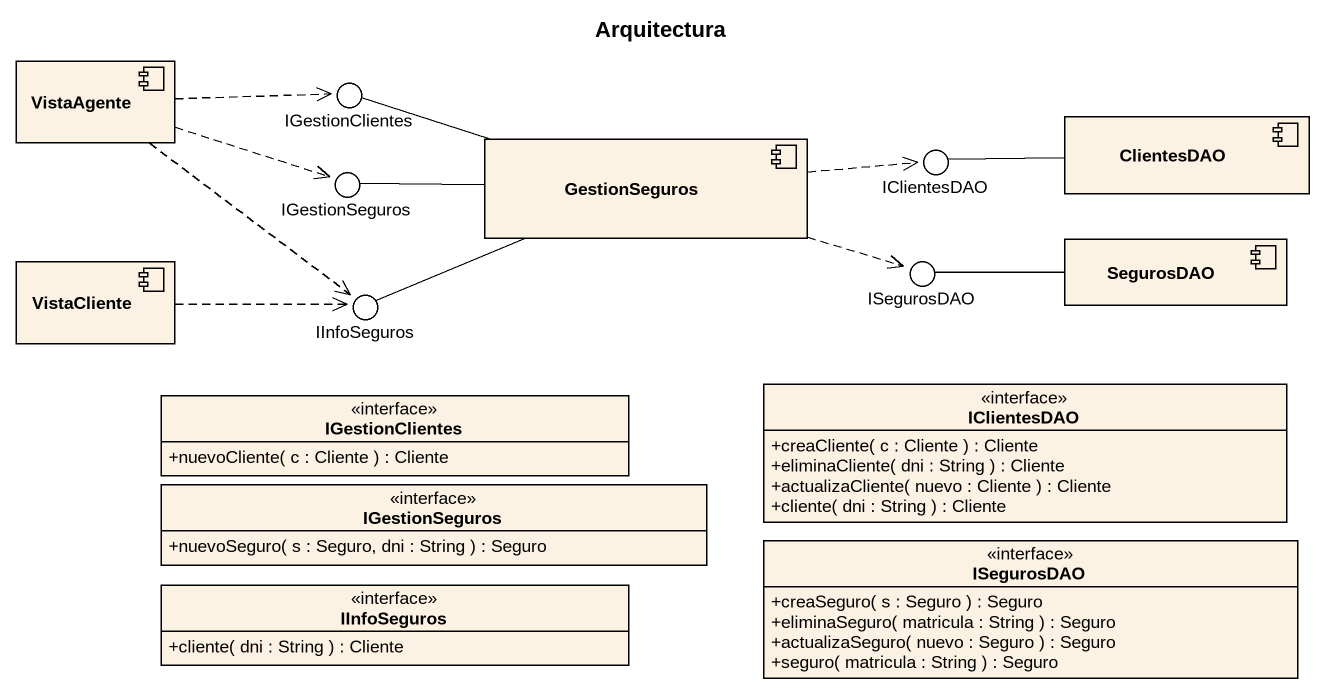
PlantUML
@startuml
title Arquitectura
allowmixing
hide circle
hide empty members
skinparam classAttributeIconSize 0
component VistaAgente
() IGestionClientes
() IGestionSeguros
component GestionSeguros
() IClientesDAO
component ClientesDAO
component SegurosDAO
component VistaCliente
() IInfoSeguros
() ISegurosDAO
interface "IClientesDAO" as IClientesDAO_2 {
  +creaCliente( c : Cliente ) : Cliente
  +eliminaCliente( dni : String ) : Cliente
  +actualizaCliente( nuevo : Cliente ) : Cliente
  +cliente( dni : String ) : Cliente
}
interface "IGestionClientes" as IGestionClientes_2 {
  +nuevoCliente( c : Cliente ) : Cliente
}
interface "IGestionSeguros" as IGestionSeguros_2 {
  +nuevoSeguro( s : Seguro, dni : String ) : Seguro
}
interface "IInfoSeguros" as IInfoSeguros_2 {
  +cliente( dni : String ) : Cliente
}
interface "ISegurosDAO" as ISegurosDAO_2 {
  +creaSeguro( s : Seguro ) : Seguro
  +eliminaSeguro( matricula : String ) : Seguro
  +actualizaSeguro( nuevo : Seguro ) : Seguro
  +seguro( matricula : String ) : Seguro
}
VistaAgente .right.> IGestionClientes
VistaAgente .right.> IGestionSeguros
VistaAgente ..> IInfoSeguros
GestionSeguros -left- IGestionClientes
GestionSeguros -left- IGestionSeguros
GestionSeguros .right.> IClientesDAO
GestionSeguros -left- IInfoSeguros
GestionSeguros .right.> ISegurosDAO
ClientesDAO -left- IClientesDAO
SegurosDAO -left- ISegurosDAO
VistaCliente .right.> IInfoSeguros
@enduml
